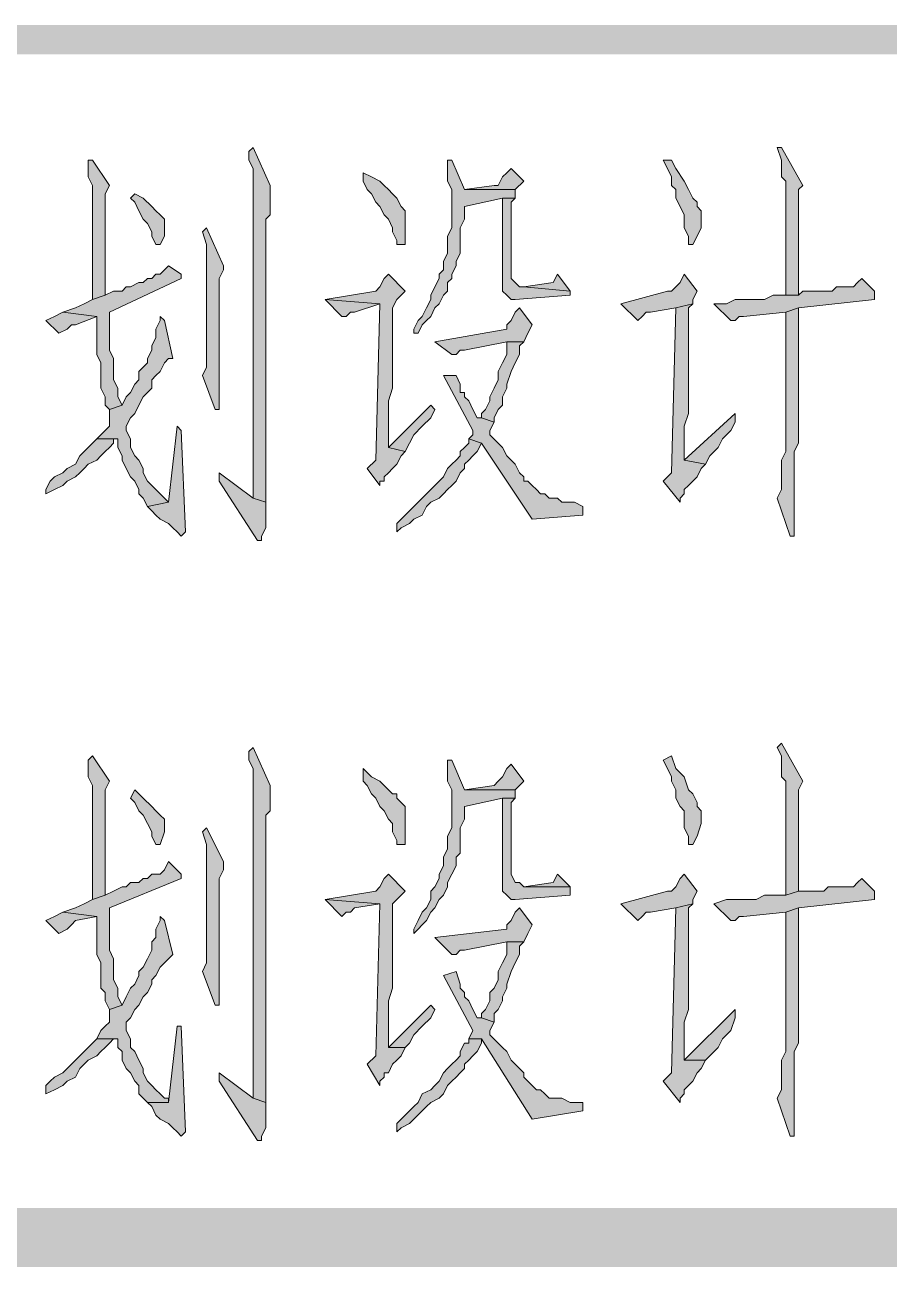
# Model space of a CAD drawing. Header units: millimetres. Extents: x 24 to 410, y 10 to 282.
# Drawn here: x 45.17 to 53.82, y 9.65 to 22.1 of the extents above; entities that cross this region are included whole.
import ezdxf

# ---------------------------------------------------------------- set-up
doc = ezdxf.new("R2010")
doc.units = ezdxf.units.MM

msp = doc.modelspace()

# ---------------------------------------------------------------- hatches: boundary and pattern name
h = msp.add_hatch(color=7)
h.dxf.hatch_style = 2
h.paths.add_polyline_path([(30.098965, 22.098), (30.098965, 21.801667), (410.082965, 22.098)])
h = msp.add_hatch(color=7)
h.dxf.hatch_style = 2
h.paths.add_polyline_path([(30.098965, 21.801667), (410.082965, 22.098), (410.082965, 21.801667)])
h = msp.add_hatch(color=7)
h.dxf.hatch_style = 2
h.paths.add_polyline_path([(47.455667, 20.870333), (47.413333, 20.828), (47.413333, 20.743333), (47.455667, 20.658667), (47.455667, 17.356667), (47.582667, 17.314333), (47.582667, 18.838333), (47.582667, 18.965333), (47.582667, 20.150667), (47.625, 20.193), (47.625, 20.489333)])
h = msp.add_hatch(color=7)
h.dxf.hatch_style = 2
h.paths.add_polyline_path([(52.747333, 20.870333), (52.705, 20.870333), (52.747333, 20.743333), (52.747333, 20.574), (52.789667, 20.531667), (52.789667, 19.388667), (52.916667, 19.388667), (52.916667, 19.558), (52.916667, 19.685), (52.916667, 20.447), (52.959, 20.489333)])
h = msp.add_hatch(color=7)
h.dxf.hatch_style = 2
h.paths.add_polyline_path([(45.847, 20.743333), (45.804667, 20.743333), (45.804667, 20.658667), (45.804667, 20.574), (45.847, 20.489333), (45.847, 19.346333), (45.974, 19.388667), (45.974, 19.685), (45.974, 19.812), (45.974, 20.404667), (46.016333, 20.489333)])
h = msp.add_hatch(color=7)
h.dxf.hatch_style = 2
h.paths.add_polyline_path([(49.445333, 20.743333), (49.403, 20.743333), (49.403, 20.616333), (49.403, 20.531667), (49.445333, 20.447), (49.445333, 20.066), (49.403, 19.981333), (49.403, 19.812), (49.360667, 19.727333), (49.360667, 19.642667), (49.318333, 19.600333), (49.318333, 19.558), (49.276, 19.473333), (49.233667, 19.388667), (49.233667, 19.346333), (49.191333, 19.261667), (49.149, 19.177), (49.106667, 19.134667), (49.064333, 19.05), (49.064333, 19.007667), (49.106667, 19.007667), (49.149, 19.092333), (49.191333, 19.134667), (49.233667, 19.177), (49.276, 19.261667), (49.318333, 19.304), (49.360667, 19.388667), (49.403, 19.431), (49.403, 19.515667), (49.445333, 19.558), (49.445333, 19.600333), (49.487667, 19.685), (49.487667, 19.727333), (49.53, 19.812), (49.53, 20.066), (49.572333, 20.150667), (49.572333, 20.277667), (49.953333, 20.362333), (50.080333, 20.362333), (50.080333, 20.447), (49.572333, 20.447)])
h = msp.add_hatch(color=7)
h.dxf.hatch_style = 2
h.paths.add_polyline_path([(51.646667, 20.743333), (51.562, 20.743333), (51.604333, 20.658667), (51.646667, 20.574), (51.646667, 20.489333), (51.689, 20.447), (51.689, 20.362333), (51.731333, 20.277667), (51.773667, 20.193), (51.773667, 20.066), (51.816, 19.981333), (51.816, 19.896667), (51.858333, 19.896667), (51.900667, 19.981333), (51.943, 20.066), (51.943, 20.235333), (51.900667, 20.277667), (51.900667, 20.32), (51.858333, 20.362333), (51.816, 20.447), (51.773667, 20.531667), (51.689, 20.658667)])
h = msp.add_hatch(color=7)
h.dxf.hatch_style = 2
h.paths.add_polyline_path([(48.556333, 20.616333), (48.556333, 20.531667), (48.598667, 20.447), (48.641, 20.404667), (48.683333, 20.32), (48.725667, 20.277667), (48.768, 20.193), (48.810333, 20.150667), (48.852667, 20.066), (48.852667, 20.023667), (48.895, 19.939), (48.895, 19.896667), (48.979667, 19.896667), (48.979667, 20.235333), (48.937333, 20.277667), (48.895, 20.362333), (48.852667, 20.404667), (48.810333, 20.447), (48.768, 20.489333), (48.725667, 20.531667), (48.641, 20.574)])
h = msp.add_hatch(color=7)
h.dxf.hatch_style = 2
h.paths.add_polyline_path([(50.038, 20.658667), (49.995667, 20.616333), (49.953333, 20.574), (49.911, 20.489333), (49.868667, 20.489333), (49.572333, 20.447), (50.080333, 20.447), (50.165, 20.531667)])
h = msp.add_hatch(color=7)
h.dxf.hatch_style = 2
h.paths.add_polyline_path([(46.270333, 20.404667), (46.228, 20.362333), (46.270333, 20.32), (46.312667, 20.235333), (46.355, 20.150667), (46.397333, 20.108333), (46.439667, 20.023667), (46.439667, 19.981333), (46.482, 19.896667), (46.524333, 19.896667), (46.566667, 19.981333), (46.566667, 20.150667), (46.524333, 20.193), (46.482, 20.235333), (46.439667, 20.277667), (46.355, 20.362333)])
h = msp.add_hatch(color=7)
h.dxf.hatch_style = 2
h.paths.add_polyline_path([(50.080333, 20.362333), (49.953333, 20.362333), (49.953333, 19.600333), (49.953333, 19.431), (49.995667, 19.388667), (50.038, 19.346333), (50.080333, 19.346333), (50.630667, 19.388667), (50.630667, 19.431), (50.165, 19.473333), (50.122667, 19.473333), (50.080333, 19.515667), (50.038, 19.558), (50.038, 20.32)])
h = msp.add_hatch(color=7)
h.dxf.hatch_style = 2
h.paths.add_polyline_path([(46.99, 20.066), (46.947667, 20.023667), (46.99, 19.896667), (46.99, 18.669), (46.947667, 18.584333), (47.074667, 18.245667), (47.117, 18.245667), (47.117, 18.288), (47.117, 18.372667), (47.117, 18.457333), (47.117, 19.558), (47.159333, 19.642667), (47.159333, 19.685)])
h = msp.add_hatch(color=7)
h.dxf.hatch_style = 2
h.paths.add_polyline_path([(46.609, 19.685), (46.566667, 19.642667), (46.524333, 19.600333), (46.482, 19.600333), (46.439667, 19.558), (46.397333, 19.558), (46.355, 19.515667), (46.312667, 19.515667), (46.228, 19.473333), (46.185667, 19.473333), (46.143333, 19.431), (46.058667, 19.431), (45.974, 19.388667), (45.847, 19.346333), (45.762333, 19.304), (45.677667, 19.261667), (45.550667, 19.219333), (45.889333, 19.177), (45.889333, 19.05), (45.889333, 18.965333), (45.889333, 18.796), (45.931667, 18.711333), (45.931667, 18.457333), (45.974, 18.372667), (45.974, 18.288), (46.016333, 18.245667), (46.143333, 18.288), (46.101, 18.372667), (46.101, 18.457333), (46.058667, 18.542), (46.058667, 18.753667), (46.016333, 18.838333), (46.016333, 19.219333), (46.736, 19.558), (46.736, 19.600333)])
h = msp.add_hatch(color=7)
h.dxf.hatch_style = 2
h.paths.add_polyline_path([(48.810333, 19.600333), (48.768, 19.558), (48.725667, 19.473333), (48.683333, 19.431), (48.175333, 19.346333), (48.725667, 19.304), (48.683333, 17.737667), (48.598667, 17.653), (48.725667, 17.483667), (48.725667, 17.526), (48.768, 17.526), (48.768, 17.568333), (48.810333, 17.610667), (48.852667, 17.653), (48.895, 17.695333), (48.937333, 17.78), (48.979667, 17.822333), (48.810333, 17.864667), (48.810333, 18.330333), (48.852667, 18.457333), (48.852667, 18.542), (48.852667, 18.669), (48.852667, 19.261667), (48.895, 19.346333), (48.979667, 19.431)])
h = msp.add_hatch(color=7)
h.dxf.hatch_style = 2
h.paths.add_polyline_path([(50.503667, 19.600333), (50.461333, 19.515667), (50.165, 19.473333), (50.630667, 19.431)])
h = msp.add_hatch(color=7)
h.dxf.hatch_style = 2
h.paths.add_polyline_path([(51.773667, 19.600333), (51.731333, 19.515667), (51.689, 19.473333), (51.646667, 19.431), (51.604333, 19.431), (51.138667, 19.304), (51.308, 19.134667), (51.350333, 19.177), (51.392667, 19.219333), (51.435, 19.219333), (51.689, 19.261667), (51.858333, 19.304), (51.858333, 19.346333), (51.900667, 19.431)])
h = msp.add_hatch(color=7)
h.dxf.hatch_style = 2
h.paths.add_polyline_path([(53.551667, 19.558), (53.509333, 19.515667), (53.467, 19.473333), (53.297667, 19.473333), (53.255333, 19.431), (52.959, 19.431), (52.916667, 19.388667), (52.662667, 19.388667), (52.578, 19.346333), (52.281667, 19.346333), (52.197, 19.304), (52.07, 19.304), (52.239333, 19.134667), (52.281667, 19.134667), (52.324, 19.177), (52.366333, 19.177), (52.789667, 19.219333), (52.916667, 19.261667), (53.678667, 19.346333), (53.678667, 19.431)])
h = msp.add_hatch(color=7)
h.dxf.hatch_style = 2
h.paths.add_polyline_path([(48.175369, 19.346333), (48.344702, 19.177), (48.387035, 19.177), (48.429369, 19.219333), (48.471702, 19.219333), (48.725702, 19.304)])
h = msp.add_hatch(color=7)
h.dxf.hatch_style = 2
h.paths.add_polyline_path([(51.858333, 19.304), (51.689, 19.261667), (51.646667, 17.610667), (51.562, 17.526), (51.731333, 17.314333), (51.731333, 17.356667), (51.773667, 17.399), (51.773667, 17.441333), (51.816, 17.483667), (51.858333, 17.526), (51.900667, 17.568333), (51.943, 17.653), (51.985333, 17.695333), (51.773667, 17.737667), (51.773667, 18.076333), (51.816, 18.203333), (51.816, 18.838333), (51.816, 18.923), (51.816, 19.261667)])
h = msp.add_hatch(color=7)
h.dxf.hatch_style = 2
h.paths.add_polyline_path([(45.550667, 19.219333), (45.466, 19.177), (45.381333, 19.134667), (45.508333, 19.007667), (45.593, 19.05), (45.635333, 19.092333), (45.677667, 19.092333), (45.889333, 19.177)])
h = msp.add_hatch(color=7)
h.dxf.hatch_style = 2
h.paths.add_polyline_path([(46.524333, 19.177), (46.524333, 19.134667), (46.482, 19.05), (46.482, 18.965333), (46.439667, 18.880667), (46.439667, 18.838333), (46.397333, 18.753667), (46.397333, 18.711333), (46.355, 18.669), (46.312667, 18.626667), (46.312667, 18.542), (46.270333, 18.499667), (46.228, 18.415), (46.185667, 18.372667), (46.143333, 18.288), (46.016333, 18.245667), (46.016333, 18.076333), (45.974, 18.034), (45.931667, 17.991667), (45.889333, 17.949333), (46.101, 17.949333), (46.101, 17.864667), (46.143333, 17.78), (46.143333, 17.737667), (46.185667, 17.653), (46.228, 17.568333), (46.270333, 17.526), (46.312667, 17.441333), (46.312667, 17.399), (46.355, 17.356667), (46.397333, 17.272), (46.609, 17.314333), (46.566667, 17.356667), (46.524333, 17.399), (46.482, 17.441333), (46.439667, 17.483667), (46.397333, 17.526), (46.355, 17.610667), (46.355, 17.653), (46.312667, 17.737667), (46.270333, 17.78), (46.228, 17.864667), (46.228, 17.949333), (46.185667, 18.034), (46.185667, 18.076333), (46.228, 18.161), (46.270333, 18.203333), (46.312667, 18.288), (46.355, 18.372667), (46.397333, 18.415), (46.439667, 18.457333), (46.439667, 18.542), (46.482, 18.584333), (46.524333, 18.626667), (46.566667, 18.711333), (46.609, 18.753667), (46.651333, 18.753667), (46.566667, 19.134667)])
h = msp.add_hatch(color=7)
h.dxf.hatch_style = 2
h.paths.add_polyline_path([(50.122667, 19.261667), (50.080333, 19.219333), (50.038, 19.134667), (49.995667, 19.092333), (49.995667, 19.05), (49.276, 18.923), (49.445333, 18.796), (49.487667, 18.796), (49.53, 18.838333), (49.572333, 18.838333), (49.995667, 18.923), (50.165, 18.923), (50.207333, 19.007667), (50.249667, 19.092333)])
h = msp.add_hatch(color=7)
h.dxf.hatch_style = 2
h.paths.add_polyline_path([(52.916667, 19.261667), (52.789667, 19.219333), (52.789667, 17.822333), (52.747333, 17.737667), (52.747333, 17.441333), (52.705, 17.356667), (52.832, 16.975667), (52.874333, 16.975667), (52.874333, 17.822333), (52.916667, 17.907)])
h = msp.add_hatch(color=7)
h.dxf.hatch_style = 2
h.paths.add_polyline_path([(50.165, 18.923), (49.995667, 18.923), (49.995667, 18.880667), (49.995667, 18.796), (49.953333, 18.711333), (49.911, 18.626667), (49.911, 18.542), (49.868667, 18.457333), (49.826333, 18.372667), (49.826333, 18.330333), (49.784, 18.245667), (49.741667, 18.203333), (49.741667, 18.161), (49.868667, 18.118667), (49.868667, 18.161), (49.911, 18.245667), (49.953333, 18.288), (49.953333, 18.372667), (49.995667, 18.457333), (49.995667, 18.499667), (50.038, 18.626667), (50.080333, 18.711333), (50.122667, 18.796), (50.122667, 18.880667)])
h = msp.add_hatch(color=7)
h.dxf.hatch_style = 2
h.paths.add_polyline_path([(49.487667, 18.584333), (49.360667, 18.584333), (49.657, 18.034), (49.657, 17.991667), (49.614667, 17.949333), (49.741667, 17.907), (50.249667, 17.145), (50.757667, 17.187333), (50.757667, 17.272), (50.673, 17.314333), (50.546, 17.314333), (50.503667, 17.356667), (50.419, 17.356667), (50.376667, 17.399), (50.334333, 17.399), (50.292, 17.441333), (50.249667, 17.483667), (50.207333, 17.526), (50.165, 17.526), (50.165, 17.568333), (50.122667, 17.610667), (50.080333, 17.695333), (50.038, 17.737667), (49.995667, 17.78), (49.953333, 17.864667), (49.911, 17.907), (49.826333, 17.991667), (49.826333, 18.034), (49.868667, 18.118667), (49.741667, 18.161), (49.699333, 18.161), (49.657, 18.245667), (49.614667, 18.330333), (49.572333, 18.372667), (49.572333, 18.415), (49.53, 18.415), (49.53, 18.499667)])
h = msp.add_hatch(color=7)
h.dxf.hatch_style = 2
h.paths.add_polyline_path([(49.233702, 18.288), (48.810369, 17.864667), (48.979702, 17.822333), (49.022035, 17.907), (49.064369, 17.991667), (49.149035, 18.076333), (49.233702, 18.161), (49.276035, 18.245667)])
h = msp.add_hatch(color=7)
h.dxf.hatch_style = 2
h.paths.add_polyline_path([(52.281667, 18.203333), (51.773667, 17.737667), (51.985333, 17.695333), (52.027667, 17.78), (52.112333, 17.864667), (52.154667, 17.949333), (52.239333, 18.034), (52.281667, 18.118667)])
h = msp.add_hatch(color=7)
h.dxf.hatch_style = 2
h.paths.add_polyline_path([(46.693667, 18.076333), (46.609, 17.314333), (46.397333, 17.272), (46.439667, 17.229667), (46.482, 17.187333), (46.524333, 17.145), (46.609, 17.102667), (46.651333, 17.060333), (46.693667, 17.018), (46.736, 16.975667), (46.778333, 17.018), (46.736, 18.034)])
h = msp.add_hatch(color=7)
h.dxf.hatch_style = 2
h.paths.add_polyline_path([(45.889333, 17.949333), (45.847, 17.907), (45.804667, 17.864667), (45.762333, 17.822333), (45.72, 17.78), (45.677667, 17.695333), (45.593, 17.653), (45.550667, 17.610667), (45.466, 17.568333), (45.423667, 17.526), (45.381333, 17.441333), (45.381333, 17.399), (45.466, 17.441333), (45.550667, 17.483667), (45.593, 17.526), (45.677667, 17.568333), (45.72, 17.610667), (45.762333, 17.653), (45.804667, 17.695333), (45.889333, 17.737667), (45.931667, 17.78), (45.974, 17.822333), (46.016333, 17.864667), (46.058667, 17.907), (46.058667, 17.949333)])
h = msp.add_hatch(color=7)
h.dxf.hatch_style = 2
h.paths.add_polyline_path([(49.614667, 17.949333), (49.614667, 17.907), (49.572333, 17.864667), (49.53, 17.822333), (49.53, 17.78), (49.487667, 17.737667), (49.445333, 17.695333), (49.403, 17.653), (49.360667, 17.568333), (49.318333, 17.526), (49.276, 17.483667), (49.233667, 17.441333), (49.149, 17.356667), (49.106667, 17.314333), (49.064333, 17.272), (49.022, 17.229667), (48.937333, 17.145), (48.895, 17.102667), (48.895, 17.018), (48.937333, 17.060333), (49.022, 17.102667), (49.064333, 17.145), (49.149, 17.187333), (49.191333, 17.272), (49.233667, 17.314333), (49.318333, 17.356667), (49.360667, 17.399), (49.403, 17.441333), (49.445333, 17.483667), (49.487667, 17.526), (49.53, 17.610667), (49.572333, 17.653), (49.572333, 17.695333), (49.614667, 17.737667), (49.657, 17.78), (49.699333, 17.822333), (49.741667, 17.907)])
h = msp.add_hatch(color=7)
h.dxf.hatch_style = 2
h.paths.add_polyline_path([(47.117035, 17.610667), (47.117035, 17.526), (47.498035, 16.933333), (47.540369, 16.933333), (47.540369, 16.975667), (47.582702, 17.060333), (47.582702, 17.314333), (47.455702, 17.356667)])
h = msp.add_hatch(color=7)
h.dxf.hatch_style = 2
h.paths.add_polyline_path([(47.455667, 14.859), (47.413333, 14.816667), (47.413333, 14.732), (47.455667, 14.647333), (47.455667, 11.345333), (47.582667, 11.303), (47.582667, 12.869333), (47.582667, 12.954), (47.582667, 14.181667), (47.625, 14.224), (47.625, 14.478)])
h = msp.add_hatch(color=7)
h.dxf.hatch_style = 2
h.paths.add_polyline_path([(52.747333, 14.901333), (52.705, 14.859), (52.747333, 14.774333), (52.747333, 14.562667), (52.789667, 14.520333), (52.789667, 13.377333), (52.916667, 13.419667), (52.916667, 13.546667), (52.916667, 13.673667), (52.916667, 14.435667), (52.959, 14.520333)])
h = msp.add_hatch(color=7)
h.dxf.hatch_style = 2
h.paths.add_polyline_path([(45.847, 14.774333), (45.804667, 14.732), (45.804667, 14.562667), (45.847, 14.478), (45.847, 13.335), (45.974, 13.377333), (45.974, 13.716), (45.974, 13.843), (45.974, 14.435667), (46.016333, 14.520333)])
h = msp.add_hatch(color=7)
h.dxf.hatch_style = 2
h.paths.add_polyline_path([(49.445333, 14.732), (49.403, 14.732), (49.403, 14.647333), (49.403, 14.520333), (49.445333, 14.435667), (49.445333, 14.054667), (49.403, 13.97), (49.403, 13.843), (49.360667, 13.758333), (49.360667, 13.673667), (49.318333, 13.589), (49.318333, 13.546667), (49.276, 13.462), (49.233667, 13.419667), (49.233667, 13.335), (49.191333, 13.250333), (49.149, 13.208), (49.106667, 13.123333), (49.064333, 13.038667), (49.064333, 12.996333), (49.106667, 13.038667), (49.149, 13.081), (49.191333, 13.123333), (49.233667, 13.208), (49.276, 13.250333), (49.318333, 13.335), (49.360667, 13.377333), (49.403, 13.462), (49.403, 13.504333), (49.445333, 13.589), (49.487667, 13.673667), (49.487667, 13.758333), (49.53, 13.800667), (49.53, 14.054667), (49.572333, 14.139333), (49.572333, 14.266333), (49.953333, 14.351), (50.080333, 14.351), (50.080333, 14.435667), (49.572333, 14.435667)])
h = msp.add_hatch(color=7)
h.dxf.hatch_style = 2
h.paths.add_polyline_path([(50.038, 14.689667), (49.995667, 14.647333), (49.953333, 14.562667), (49.911, 14.520333), (49.868667, 14.478), (49.572333, 14.435667), (50.080333, 14.435667), (50.165, 14.520333)])
h = msp.add_hatch(color=7)
h.dxf.hatch_style = 2
h.paths.add_polyline_path([(51.646667, 14.774333), (51.562, 14.732), (51.604333, 14.647333), (51.646667, 14.562667), (51.646667, 14.520333), (51.689, 14.435667), (51.689, 14.351), (51.731333, 14.266333), (51.773667, 14.224), (51.773667, 14.054667), (51.816, 13.97), (51.816, 13.885333), (51.858333, 13.885333), (51.900667, 13.97), (51.943, 14.097), (51.943, 14.224), (51.900667, 14.266333), (51.900667, 14.308667), (51.858333, 14.393333), (51.816, 14.435667), (51.773667, 14.562667), (51.689, 14.647333)])
h = msp.add_hatch(color=7)
h.dxf.hatch_style = 2
h.paths.add_polyline_path([(48.556333, 14.647333), (48.556333, 14.520333), (48.598667, 14.478), (48.641, 14.393333), (48.683333, 14.351), (48.725667, 14.266333), (48.768, 14.224), (48.810333, 14.139333), (48.852667, 14.097), (48.852667, 14.012333), (48.895, 13.927667), (48.895, 13.885333), (48.979667, 13.885333), (48.979667, 14.266333), (48.937333, 14.308667), (48.895, 14.351), (48.895, 14.393333), (48.852667, 14.393333), (48.810333, 14.435667), (48.768, 14.478), (48.725667, 14.520333), (48.641, 14.562667)])
h = msp.add_hatch(color=7)
h.dxf.hatch_style = 2
h.paths.add_polyline_path([(46.270333, 14.435667), (46.228, 14.351), (46.270333, 14.308667), (46.312667, 14.224), (46.355, 14.181667), (46.397333, 14.097), (46.439667, 14.012333), (46.439667, 13.97), (46.482, 13.885333), (46.524333, 13.885333), (46.566667, 14.012333), (46.566667, 14.139333), (46.524333, 14.181667), (46.482, 14.224), (46.439667, 14.266333), (46.355, 14.351)])
h = msp.add_hatch(color=7)
h.dxf.hatch_style = 2
h.paths.add_polyline_path([(50.080333, 14.351), (49.953333, 14.351), (49.953333, 13.589), (49.953333, 13.419667), (49.995667, 13.377333), (50.038, 13.335), (50.080333, 13.335), (50.630667, 13.377333), (50.630667, 13.462), (50.165, 13.462), (50.122667, 13.504333), (50.080333, 13.504333), (50.038, 13.589), (50.038, 14.308667)])
h = msp.add_hatch(color=7)
h.dxf.hatch_style = 2
h.paths.add_polyline_path([(46.99, 14.054667), (46.947667, 14.012333), (46.99, 13.885333), (46.99, 12.7), (46.947667, 12.615333), (47.074667, 12.276667), (47.117, 12.276667), (47.117, 12.361333), (47.117, 12.446), (47.117, 13.546667), (47.159333, 13.631333), (47.159333, 13.716)])
h = msp.add_hatch(color=7)
h.dxf.hatch_style = 2
h.paths.add_polyline_path([(46.609, 13.716), (46.566667, 13.631333), (46.524333, 13.589), (46.439667, 13.589), (46.397333, 13.546667), (46.355, 13.546667), (46.312667, 13.504333), (46.228, 13.504333), (46.185667, 13.462), (46.143333, 13.462), (46.058667, 13.419667), (45.974, 13.377333), (45.847, 13.335), (45.762333, 13.292667), (45.677667, 13.250333), (45.550667, 13.208), (45.889333, 13.165667), (45.889333, 13.038667), (45.889333, 12.954), (45.889333, 12.784667), (45.931667, 12.7), (45.931667, 12.446), (45.974, 12.403667), (45.974, 12.319), (46.016333, 12.234333), (46.143333, 12.276667), (46.101, 12.361333), (46.101, 12.446), (46.058667, 12.530667), (46.058667, 12.742333), (46.016333, 12.827), (46.016333, 13.250333), (46.736, 13.546667), (46.736, 13.589)])
h = msp.add_hatch(color=7)
h.dxf.hatch_style = 2
h.paths.add_polyline_path([(48.810333, 13.589), (48.768, 13.546667), (48.725667, 13.462), (48.683333, 13.419667), (48.175333, 13.335), (48.725667, 13.292667), (48.683333, 11.768667), (48.598667, 11.684), (48.725667, 11.472333), (48.725667, 11.514667), (48.768, 11.557), (48.768, 11.599333), (48.810333, 11.599333), (48.852667, 11.684), (48.895, 11.726333), (48.937333, 11.768667), (48.979667, 11.853333), (48.810333, 11.853333), (48.810333, 11.938), (48.810333, 12.319), (48.852667, 12.446), (48.852667, 12.573), (48.852667, 12.657667), (48.852667, 13.292667), (48.895, 13.335), (48.979667, 13.419667)])
h = msp.add_hatch(color=7)
h.dxf.hatch_style = 2
h.paths.add_polyline_path([(50.503667, 13.589), (50.461333, 13.504333), (50.165, 13.462), (50.630667, 13.462)])
h = msp.add_hatch(color=7)
h.dxf.hatch_style = 2
h.paths.add_polyline_path([(51.773667, 13.589), (51.731333, 13.546667), (51.689, 13.462), (51.646667, 13.419667), (51.604333, 13.419667), (51.138667, 13.292667), (51.308, 13.123333), (51.350333, 13.165667), (51.392667, 13.208), (51.435, 13.208), (51.689, 13.250333), (51.858333, 13.292667), (51.858333, 13.335), (51.900667, 13.419667)])
h = msp.add_hatch(color=7)
h.dxf.hatch_style = 2
h.paths.add_polyline_path([(53.551667, 13.546667), (53.509333, 13.504333), (53.467, 13.462), (53.213, 13.462), (53.170667, 13.419667), (52.916667, 13.419667), (52.789667, 13.377333), (52.578, 13.377333), (52.493333, 13.335), (52.281667, 13.335), (52.197, 13.335), (52.07, 13.292667), (52.239333, 13.123333), (52.281667, 13.123333), (52.324, 13.165667), (52.366333, 13.165667), (52.789667, 13.208), (52.916667, 13.250333), (53.678667, 13.335), (53.678667, 13.419667)])
h = msp.add_hatch(color=7)
h.dxf.hatch_style = 2
h.paths.add_polyline_path([(48.175369, 13.335), (48.344702, 13.165667), (48.387035, 13.208), (48.429369, 13.208), (48.471702, 13.250333), (48.725702, 13.292667)])
h = msp.add_hatch(color=7)
h.dxf.hatch_style = 2
h.paths.add_polyline_path([(45.550667, 13.208), (45.466, 13.165667), (45.381333, 13.123333), (45.508333, 12.996333), (45.593, 13.038667), (45.635333, 13.081), (45.677667, 13.123333), (45.889333, 13.165667)])
h = msp.add_hatch(color=7)
h.dxf.hatch_style = 2
h.paths.add_polyline_path([(50.122667, 13.250333), (50.080333, 13.208), (50.038, 13.123333), (49.995667, 13.081), (49.995667, 13.038667), (49.276, 12.954), (49.445333, 12.784667), (49.487667, 12.784667), (49.53, 12.827), (49.572333, 12.827), (49.995667, 12.911667), (50.165, 12.911667), (50.207333, 12.996333), (50.249667, 13.081)])
h = msp.add_hatch(color=7)
h.dxf.hatch_style = 2
h.paths.add_polyline_path([(51.858333, 13.292667), (51.689, 13.250333), (51.646667, 11.599333), (51.562, 11.514667), (51.731333, 11.303), (51.731333, 11.345333), (51.773667, 11.387667), (51.773667, 11.43), (51.816, 11.472333), (51.858333, 11.514667), (51.900667, 11.599333), (51.943, 11.641667), (51.985333, 11.726333), (51.773667, 11.726333), (51.773667, 11.811), (51.773667, 12.107333), (51.816, 12.234333), (51.816, 12.827), (51.816, 12.911667), (51.816, 13.250333)])
h = msp.add_hatch(color=7)
h.dxf.hatch_style = 2
h.paths.add_polyline_path([(52.916667, 13.250333), (52.789667, 13.208), (52.789667, 11.811), (52.747333, 11.726333), (52.747333, 11.43), (52.705, 11.345333), (52.832, 10.964333), (52.874333, 10.964333), (52.874333, 11.811), (52.916667, 11.895667)])
h = msp.add_hatch(color=7)
h.dxf.hatch_style = 2
h.paths.add_polyline_path([(46.524333, 13.165667), (46.524333, 13.123333), (46.482, 13.038667), (46.482, 12.954), (46.439667, 12.911667), (46.439667, 12.827), (46.397333, 12.742333), (46.355, 12.657667), (46.312667, 12.615333), (46.312667, 12.573), (46.270333, 12.488333), (46.228, 12.446), (46.185667, 12.361333), (46.143333, 12.276667), (46.016333, 12.234333), (46.016333, 12.107333), (45.974, 12.065), (45.931667, 12.022667), (45.889333, 11.938), (46.101, 11.938), (46.101, 11.853333), (46.143333, 11.811), (46.143333, 11.726333), (46.185667, 11.641667), (46.228, 11.599333), (46.270333, 11.514667), (46.312667, 11.472333), (46.312667, 11.387667), (46.355, 11.345333), (46.397333, 11.303), (46.609, 11.303), (46.609, 11.345333), (46.566667, 11.345333), (46.524333, 11.387667), (46.482, 11.43), (46.439667, 11.472333), (46.397333, 11.514667), (46.355, 11.599333), (46.355, 11.641667), (46.312667, 11.726333), (46.270333, 11.811), (46.228, 11.853333), (46.228, 11.938), (46.185667, 12.022667), (46.185667, 12.107333), (46.228, 12.149667), (46.270333, 12.234333), (46.312667, 12.276667), (46.355, 12.361333), (46.397333, 12.403667), (46.439667, 12.488333), (46.439667, 12.530667), (46.482, 12.573), (46.524333, 12.657667), (46.566667, 12.7), (46.609, 12.742333), (46.651333, 12.784667), (46.566667, 13.123333)])
h = msp.add_hatch(color=7)
h.dxf.hatch_style = 2
h.paths.add_polyline_path([(50.165, 12.911667), (49.995667, 12.911667), (49.995667, 12.869333), (49.995667, 12.784667), (49.953333, 12.7), (49.911, 12.615333), (49.911, 12.530667), (49.868667, 12.446), (49.826333, 12.403667), (49.826333, 12.319), (49.784, 12.234333), (49.741667, 12.192), (49.741667, 12.149667), (49.868667, 12.107333), (49.868667, 12.192), (49.911, 12.234333), (49.953333, 12.319), (49.953333, 12.361333), (49.995667, 12.446), (49.995667, 12.488333), (50.038, 12.615333), (50.080333, 12.7), (50.122667, 12.784667), (50.122667, 12.869333)])
h = msp.add_hatch(color=7)
h.dxf.hatch_style = 2
h.paths.add_polyline_path([(49.487667, 12.615333), (49.360667, 12.573), (49.657, 12.022667), (49.614667, 11.938), (49.741667, 11.938), (50.249667, 11.133667), (50.757667, 11.218333), (50.757667, 11.303), (50.673, 11.303), (50.630667, 11.303), (50.546, 11.345333), (50.419, 11.345333), (50.376667, 11.387667), (50.334333, 11.43), (50.292, 11.43), (50.249667, 11.472333), (50.207333, 11.514667), (50.165, 11.557), (50.165, 11.599333), (50.122667, 11.641667), (50.080333, 11.684), (50.038, 11.726333), (49.995667, 11.811), (49.953333, 11.853333), (49.911, 11.895667), (49.826333, 11.980333), (49.826333, 12.022667), (49.868667, 12.107333), (49.741667, 12.149667), (49.699333, 12.149667), (49.657, 12.234333), (49.614667, 12.319), (49.572333, 12.361333), (49.572333, 12.403667), (49.53, 12.446), (49.53, 12.488333)])
h = msp.add_hatch(color=7)
h.dxf.hatch_style = 2
h.paths.add_polyline_path([(49.233702, 12.276667), (48.810369, 11.853333), (48.979702, 11.853333), (49.022035, 11.895667), (49.064369, 11.980333), (49.149035, 12.065), (49.233702, 12.149667), (49.276035, 12.234333)])
h = msp.add_hatch(color=7)
h.dxf.hatch_style = 2
h.paths.add_polyline_path([(52.281667, 12.234333), (51.773667, 11.726333), (51.985333, 11.726333), (52.027667, 11.768667), (52.112333, 11.853333), (52.154667, 11.938), (52.239333, 12.022667), (52.281667, 12.149667)])
h = msp.add_hatch(color=7)
h.dxf.hatch_style = 2
h.paths.add_polyline_path([(46.693667, 12.065), (46.609, 11.303), (46.397333, 11.303), (46.439667, 11.260667), (46.482, 11.176), (46.524333, 11.133667), (46.609, 11.091333), (46.651333, 11.049), (46.693667, 11.006667), (46.736, 10.964333), (46.778333, 11.006667), (46.736, 12.065)])
h = msp.add_hatch(color=7)
h.dxf.hatch_style = 2
h.paths.add_polyline_path([(45.889333, 11.938), (45.847, 11.895667), (45.804667, 11.853333), (45.762333, 11.811), (45.72, 11.768667), (45.677667, 11.726333), (45.593, 11.641667), (45.550667, 11.599333), (45.466, 11.557), (45.423667, 11.514667), (45.381333, 11.472333), (45.381333, 11.387667), (45.466, 11.43), (45.550667, 11.472333), (45.593, 11.514667), (45.677667, 11.557), (45.72, 11.641667), (45.762333, 11.684), (45.804667, 11.726333), (45.889333, 11.768667), (45.931667, 11.811), (45.974, 11.853333), (46.016333, 11.895667), (46.058667, 11.938)])
h = msp.add_hatch(color=7)
h.dxf.hatch_style = 2
h.paths.add_polyline_path([(49.614667, 11.938), (49.614667, 11.895667), (49.572333, 11.895667), (49.53, 11.811), (49.53, 11.768667), (49.487667, 11.726333), (49.445333, 11.684), (49.403, 11.641667), (49.360667, 11.599333), (49.318333, 11.514667), (49.276, 11.472333), (49.233667, 11.43), (49.149, 11.387667), (49.106667, 11.303), (49.064333, 11.260667), (49.022, 11.218333), (48.937333, 11.133667), (48.895, 11.091333), (48.895, 11.006667), (48.937333, 11.049), (49.022, 11.091333), (49.064333, 11.133667), (49.149, 11.218333), (49.191333, 11.260667), (49.233667, 11.303), (49.318333, 11.345333), (49.360667, 11.387667), (49.403, 11.472333), (49.445333, 11.514667), (49.487667, 11.557), (49.53, 11.599333), (49.572333, 11.641667), (49.572333, 11.684), (49.614667, 11.726333), (49.657, 11.768667), (49.699333, 11.811), (49.741667, 11.895667), (49.741667, 11.938)])
h = msp.add_hatch(color=7)
h.dxf.hatch_style = 2
h.paths.add_polyline_path([(47.117035, 11.599333), (47.117035, 11.514667), (47.498035, 10.922), (47.540369, 10.922), (47.540369, 10.964333), (47.582702, 11.049), (47.582702, 11.303), (47.455702, 11.345333)])
h = msp.add_hatch(color=7)
h.dxf.hatch_style = 2
h.paths.add_polyline_path([(30.395333, 10.244667), (29.802667, 9.652), (409.786667, 10.244667)])
h = msp.add_hatch(color=7)
h.dxf.hatch_style = 2
h.paths.add_polyline_path([(29.802667, 9.652), (409.786667, 10.244667), (410.379333, 9.652)])

# ---------------------------------------------------------------- linework, layer by layer
at = {"color": 7, "lineweight": 0}
for points in [[(47.455667, 20.870333), (47.413333, 20.828), (47.413333, 20.743333), (47.455667, 20.658667), (47.455667, 17.356667), (47.582667, 17.314333), (47.582667, 18.838333), (47.582667, 18.965333), (47.582667, 20.150667), (47.625, 20.193), (47.625, 20.489333)], [(52.747333, 20.870333), (52.705, 20.870333), (52.747333, 20.743333), (52.747333, 20.574), (52.789667, 20.531667), (52.789667, 19.388667), (52.916667, 19.388667), (52.916667, 19.558), (52.916667, 19.685), (52.916667, 20.447), (52.959, 20.489333)], [(45.847, 20.743333), (45.804667, 20.743333), (45.804667, 20.658667), (45.804667, 20.574), (45.847, 20.489333), (45.847, 19.346333), (45.974, 19.388667), (45.974, 19.685), (45.974, 19.812), (45.974, 20.404667), (46.016333, 20.489333)], [(49.445333, 20.743333), (49.403, 20.743333), (49.403, 20.616333), (49.403, 20.531667), (49.445333, 20.447), (49.445333, 20.066), (49.403, 19.981333), (49.403, 19.812), (49.360667, 19.727333), (49.360667, 19.642667), (49.318333, 19.600333), (49.318333, 19.558), (49.276, 19.473333), (49.233667, 19.388667), (49.233667, 19.346333), (49.191333, 19.261667), (49.149, 19.177), (49.106667, 19.134667), (49.064333, 19.05), (49.064333, 19.007667), (49.106667, 19.007667), (49.149, 19.092333), (49.191333, 19.134667), (49.233667, 19.177), (49.276, 19.261667), (49.318333, 19.304), (49.360667, 19.388667), (49.403, 19.431), (49.403, 19.515667), (49.445333, 19.558), (49.445333, 19.600333), (49.487667, 19.685), (49.487667, 19.727333), (49.53, 19.812), (49.53, 20.066), (49.572333, 20.150667), (49.572333, 20.277667), (49.953333, 20.362333), (50.080333, 20.362333), (50.080333, 20.447), (49.572333, 20.447)], [(51.646667, 20.743333), (51.562, 20.743333), (51.604333, 20.658667), (51.646667, 20.574), (51.646667, 20.489333), (51.689, 20.447), (51.689, 20.362333), (51.731333, 20.277667), (51.773667, 20.193), (51.773667, 20.066), (51.816, 19.981333), (51.816, 19.896667), (51.858333, 19.896667), (51.900667, 19.981333), (51.943, 20.066), (51.943, 20.235333), (51.900667, 20.277667), (51.900667, 20.32), (51.858333, 20.362333), (51.816, 20.447), (51.773667, 20.531667), (51.689, 20.658667)], [(48.556333, 20.616333), (48.556333, 20.531667), (48.598667, 20.447), (48.641, 20.404667), (48.683333, 20.32), (48.725667, 20.277667), (48.768, 20.193), (48.810333, 20.150667), (48.852667, 20.066), (48.852667, 20.023667), (48.895, 19.939), (48.895, 19.896667), (48.979667, 19.896667), (48.979667, 20.235333), (48.937333, 20.277667), (48.895, 20.362333), (48.852667, 20.404667), (48.810333, 20.447), (48.768, 20.489333), (48.725667, 20.531667), (48.641, 20.574)], [(50.038, 20.658667), (49.995667, 20.616333), (49.953333, 20.574), (49.911, 20.489333), (49.868667, 20.489333), (49.572333, 20.447), (50.080333, 20.447), (50.165, 20.531667)], [(46.270333, 20.404667), (46.228, 20.362333), (46.270333, 20.32), (46.312667, 20.235333), (46.355, 20.150667), (46.397333, 20.108333), (46.439667, 20.023667), (46.439667, 19.981333), (46.482, 19.896667), (46.524333, 19.896667), (46.566667, 19.981333), (46.566667, 20.150667), (46.524333, 20.193), (46.482, 20.235333), (46.439667, 20.277667), (46.355, 20.362333)], [(50.080333, 20.362333), (49.953333, 20.362333), (49.953333, 19.600333), (49.953333, 19.431), (49.995667, 19.388667), (50.038, 19.346333), (50.080333, 19.346333), (50.630667, 19.388667), (50.630667, 19.431), (50.165, 19.473333), (50.122667, 19.473333), (50.080333, 19.515667), (50.038, 19.558), (50.038, 20.32)], [(46.99, 20.066), (46.947667, 20.023667), (46.99, 19.896667), (46.99, 18.669), (46.947667, 18.584333), (47.074667, 18.245667), (47.117, 18.245667), (47.117, 18.288), (47.117, 18.372667), (47.117, 18.457333), (47.117, 19.558), (47.159333, 19.642667), (47.159333, 19.685)], [(46.609, 19.685), (46.566667, 19.642667), (46.524333, 19.600333), (46.482, 19.600333), (46.439667, 19.558), (46.397333, 19.558), (46.355, 19.515667), (46.312667, 19.515667), (46.228, 19.473333), (46.185667, 19.473333), (46.143333, 19.431), (46.058667, 19.431), (45.974, 19.388667), (45.847, 19.346333), (45.762333, 19.304), (45.677667, 19.261667), (45.550667, 19.219333), (45.889333, 19.177), (45.889333, 19.05), (45.889333, 18.965333), (45.889333, 18.796), (45.931667, 18.711333), (45.931667, 18.457333), (45.974, 18.372667), (45.974, 18.288), (46.016333, 18.245667), (46.143333, 18.288), (46.101, 18.372667), (46.101, 18.457333), (46.058667, 18.542), (46.058667, 18.753667), (46.016333, 18.838333), (46.016333, 19.219333), (46.736, 19.558), (46.736, 19.600333)], [(48.810333, 19.600333), (48.768, 19.558), (48.725667, 19.473333), (48.683333, 19.431), (48.175333, 19.346333), (48.725667, 19.304), (48.683333, 17.737667), (48.598667, 17.653), (48.725667, 17.483667), (48.725667, 17.526), (48.768, 17.526), (48.768, 17.568333), (48.810333, 17.610667), (48.852667, 17.653), (48.895, 17.695333), (48.937333, 17.78), (48.979667, 17.822333), (48.810333, 17.864667), (48.810333, 18.330333), (48.852667, 18.457333), (48.852667, 18.542), (48.852667, 18.669), (48.852667, 19.261667), (48.895, 19.346333), (48.979667, 19.431)], [(50.503667, 19.600333), (50.461333, 19.515667), (50.165, 19.473333), (50.630667, 19.431)], [(51.773667, 19.600333), (51.731333, 19.515667), (51.689, 19.473333), (51.646667, 19.431), (51.604333, 19.431), (51.138667, 19.304), (51.308, 19.134667), (51.350333, 19.177), (51.392667, 19.219333), (51.435, 19.219333), (51.689, 19.261667), (51.858333, 19.304), (51.858333, 19.346333), (51.900667, 19.431)], [(53.551667, 19.558), (53.509333, 19.515667), (53.467, 19.473333), (53.297667, 19.473333), (53.255333, 19.431), (52.959, 19.431), (52.916667, 19.388667), (52.662667, 19.388667), (52.578, 19.346333), (52.281667, 19.346333), (52.197, 19.304), (52.07, 19.304), (52.239333, 19.134667), (52.281667, 19.134667), (52.324, 19.177), (52.366333, 19.177), (52.789667, 19.219333), (52.916667, 19.261667), (53.678667, 19.346333), (53.678667, 19.431)], [(48.175369, 19.346333), (48.344702, 19.177), (48.387035, 19.177), (48.429369, 19.219333), (48.471702, 19.219333), (48.725702, 19.304)], [(51.858333, 19.304), (51.689, 19.261667), (51.646667, 17.610667), (51.562, 17.526), (51.731333, 17.314333), (51.731333, 17.356667), (51.773667, 17.399), (51.773667, 17.441333), (51.816, 17.483667), (51.858333, 17.526), (51.900667, 17.568333), (51.943, 17.653), (51.985333, 17.695333), (51.773667, 17.737667), (51.773667, 18.076333), (51.816, 18.203333), (51.816, 18.838333), (51.816, 18.923), (51.816, 19.261667)], [(45.550667, 19.219333), (45.466, 19.177), (45.381333, 19.134667), (45.508333, 19.007667), (45.593, 19.05), (45.635333, 19.092333), (45.677667, 19.092333), (45.889333, 19.177)], [(46.524333, 19.177), (46.524333, 19.134667), (46.482, 19.05), (46.482, 18.965333), (46.439667, 18.880667), (46.439667, 18.838333), (46.397333, 18.753667), (46.397333, 18.711333), (46.355, 18.669), (46.312667, 18.626667), (46.312667, 18.542), (46.270333, 18.499667), (46.228, 18.415), (46.185667, 18.372667), (46.143333, 18.288), (46.016333, 18.245667), (46.016333, 18.076333), (45.974, 18.034), (45.931667, 17.991667), (45.889333, 17.949333), (46.101, 17.949333), (46.101, 17.864667), (46.143333, 17.78), (46.143333, 17.737667), (46.185667, 17.653), (46.228, 17.568333), (46.270333, 17.526), (46.312667, 17.441333), (46.312667, 17.399), (46.355, 17.356667), (46.397333, 17.272), (46.609, 17.314333), (46.566667, 17.356667), (46.524333, 17.399), (46.482, 17.441333), (46.439667, 17.483667), (46.397333, 17.526), (46.355, 17.610667), (46.355, 17.653), (46.312667, 17.737667), (46.270333, 17.78), (46.228, 17.864667), (46.228, 17.949333), (46.185667, 18.034), (46.185667, 18.076333), (46.228, 18.161), (46.270333, 18.203333), (46.312667, 18.288), (46.355, 18.372667), (46.397333, 18.415), (46.439667, 18.457333), (46.439667, 18.542), (46.482, 18.584333), (46.524333, 18.626667), (46.566667, 18.711333), (46.609, 18.753667), (46.651333, 18.753667), (46.566667, 19.134667)], [(50.122667, 19.261667), (50.080333, 19.219333), (50.038, 19.134667), (49.995667, 19.092333), (49.995667, 19.05), (49.276, 18.923), (49.445333, 18.796), (49.487667, 18.796), (49.53, 18.838333), (49.572333, 18.838333), (49.995667, 18.923), (50.165, 18.923), (50.207333, 19.007667), (50.249667, 19.092333)], [(52.916667, 19.261667), (52.789667, 19.219333), (52.789667, 17.822333), (52.747333, 17.737667), (52.747333, 17.441333), (52.705, 17.356667), (52.832, 16.975667), (52.874333, 16.975667), (52.874333, 17.822333), (52.916667, 17.907)], [(50.165, 18.923), (49.995667, 18.923), (49.995667, 18.880667), (49.995667, 18.796), (49.953333, 18.711333), (49.911, 18.626667), (49.911, 18.542), (49.868667, 18.457333), (49.826333, 18.372667), (49.826333, 18.330333), (49.784, 18.245667), (49.741667, 18.203333), (49.741667, 18.161), (49.868667, 18.118667), (49.868667, 18.161), (49.911, 18.245667), (49.953333, 18.288), (49.953333, 18.372667), (49.995667, 18.457333), (49.995667, 18.499667), (50.038, 18.626667), (50.080333, 18.711333), (50.122667, 18.796), (50.122667, 18.880667)], [(49.487667, 18.584333), (49.360667, 18.584333), (49.657, 18.034), (49.657, 17.991667), (49.614667, 17.949333), (49.741667, 17.907), (50.249667, 17.145), (50.757667, 17.187333), (50.757667, 17.272), (50.673, 17.314333), (50.546, 17.314333), (50.503667, 17.356667), (50.419, 17.356667), (50.376667, 17.399), (50.334333, 17.399), (50.292, 17.441333), (50.249667, 17.483667), (50.207333, 17.526), (50.165, 17.526), (50.165, 17.568333), (50.122667, 17.610667), (50.080333, 17.695333), (50.038, 17.737667), (49.995667, 17.78), (49.953333, 17.864667), (49.911, 17.907), (49.826333, 17.991667), (49.826333, 18.034), (49.868667, 18.118667), (49.741667, 18.161), (49.699333, 18.161), (49.657, 18.245667), (49.614667, 18.330333), (49.572333, 18.372667), (49.572333, 18.415), (49.53, 18.415), (49.53, 18.499667)], [(49.233702, 18.288), (48.810369, 17.864667), (48.979702, 17.822333), (49.022035, 17.907), (49.064369, 17.991667), (49.149035, 18.076333), (49.233702, 18.161), (49.276035, 18.245667)], [(52.281667, 18.203333), (51.773667, 17.737667), (51.985333, 17.695333), (52.027667, 17.78), (52.112333, 17.864667), (52.154667, 17.949333), (52.239333, 18.034), (52.281667, 18.118667)], [(46.693667, 18.076333), (46.609, 17.314333), (46.397333, 17.272), (46.439667, 17.229667), (46.482, 17.187333), (46.524333, 17.145), (46.609, 17.102667), (46.651333, 17.060333), (46.693667, 17.018), (46.736, 16.975667), (46.778333, 17.018), (46.736, 18.034)], [(45.889333, 17.949333), (45.847, 17.907), (45.804667, 17.864667), (45.762333, 17.822333), (45.72, 17.78), (45.677667, 17.695333), (45.593, 17.653), (45.550667, 17.610667), (45.466, 17.568333), (45.423667, 17.526), (45.381333, 17.441333), (45.381333, 17.399), (45.466, 17.441333), (45.550667, 17.483667), (45.593, 17.526), (45.677667, 17.568333), (45.72, 17.610667), (45.762333, 17.653), (45.804667, 17.695333), (45.889333, 17.737667), (45.931667, 17.78), (45.974, 17.822333), (46.016333, 17.864667), (46.058667, 17.907), (46.058667, 17.949333)], [(49.614667, 17.949333), (49.614667, 17.907), (49.572333, 17.864667), (49.53, 17.822333), (49.53, 17.78), (49.487667, 17.737667), (49.445333, 17.695333), (49.403, 17.653), (49.360667, 17.568333), (49.318333, 17.526), (49.276, 17.483667), (49.233667, 17.441333), (49.149, 17.356667), (49.106667, 17.314333), (49.064333, 17.272), (49.022, 17.229667), (48.937333, 17.145), (48.895, 17.102667), (48.895, 17.018), (48.937333, 17.060333), (49.022, 17.102667), (49.064333, 17.145), (49.149, 17.187333), (49.191333, 17.272), (49.233667, 17.314333), (49.318333, 17.356667), (49.360667, 17.399), (49.403, 17.441333), (49.445333, 17.483667), (49.487667, 17.526), (49.53, 17.610667), (49.572333, 17.653), (49.572333, 17.695333), (49.614667, 17.737667), (49.657, 17.78), (49.699333, 17.822333), (49.741667, 17.907)], [(47.117035, 17.610667), (47.117035, 17.526), (47.498035, 16.933333), (47.540369, 16.933333), (47.540369, 16.975667), (47.582702, 17.060333), (47.582702, 17.314333), (47.455702, 17.356667)], [(47.455667, 14.859), (47.413333, 14.816667), (47.413333, 14.732), (47.455667, 14.647333), (47.455667, 11.345333), (47.582667, 11.303), (47.582667, 12.869333), (47.582667, 12.954), (47.582667, 14.181667), (47.625, 14.224), (47.625, 14.478)], [(52.747333, 14.901333), (52.705, 14.859), (52.747333, 14.774333), (52.747333, 14.562667), (52.789667, 14.520333), (52.789667, 13.377333), (52.916667, 13.419667), (52.916667, 13.546667), (52.916667, 13.673667), (52.916667, 14.435667), (52.959, 14.520333)], [(45.847, 14.774333), (45.804667, 14.732), (45.804667, 14.562667), (45.847, 14.478), (45.847, 13.335), (45.974, 13.377333), (45.974, 13.716), (45.974, 13.843), (45.974, 14.435667), (46.016333, 14.520333)], [(49.445333, 14.732), (49.403, 14.732), (49.403, 14.647333), (49.403, 14.520333), (49.445333, 14.435667), (49.445333, 14.054667), (49.403, 13.97), (49.403, 13.843), (49.360667, 13.758333), (49.360667, 13.673667), (49.318333, 13.589), (49.318333, 13.546667), (49.276, 13.462), (49.233667, 13.419667), (49.233667, 13.335), (49.191333, 13.250333), (49.149, 13.208), (49.106667, 13.123333), (49.064333, 13.038667), (49.064333, 12.996333), (49.106667, 13.038667), (49.149, 13.081), (49.191333, 13.123333), (49.233667, 13.208), (49.276, 13.250333), (49.318333, 13.335), (49.360667, 13.377333), (49.403, 13.462), (49.403, 13.504333), (49.445333, 13.589), (49.487667, 13.673667), (49.487667, 13.758333), (49.53, 13.800667), (49.53, 14.054667), (49.572333, 14.139333), (49.572333, 14.266333), (49.953333, 14.351), (50.080333, 14.351), (50.080333, 14.435667), (49.572333, 14.435667)], [(50.038, 14.689667), (49.995667, 14.647333), (49.953333, 14.562667), (49.911, 14.520333), (49.868667, 14.478), (49.572333, 14.435667), (50.080333, 14.435667), (50.165, 14.520333)], [(51.646667, 14.774333), (51.562, 14.732), (51.604333, 14.647333), (51.646667, 14.562667), (51.646667, 14.520333), (51.689, 14.435667), (51.689, 14.351), (51.731333, 14.266333), (51.773667, 14.224), (51.773667, 14.054667), (51.816, 13.97), (51.816, 13.885333), (51.858333, 13.885333), (51.900667, 13.97), (51.943, 14.097), (51.943, 14.224), (51.900667, 14.266333), (51.900667, 14.308667), (51.858333, 14.393333), (51.816, 14.435667), (51.773667, 14.562667), (51.689, 14.647333)], [(48.556333, 14.647333), (48.556333, 14.520333), (48.598667, 14.478), (48.641, 14.393333), (48.683333, 14.351), (48.725667, 14.266333), (48.768, 14.224), (48.810333, 14.139333), (48.852667, 14.097), (48.852667, 14.012333), (48.895, 13.927667), (48.895, 13.885333), (48.979667, 13.885333), (48.979667, 14.266333), (48.937333, 14.308667), (48.895, 14.351), (48.895, 14.393333), (48.852667, 14.393333), (48.810333, 14.435667), (48.768, 14.478), (48.725667, 14.520333), (48.641, 14.562667)], [(46.270333, 14.435667), (46.228, 14.351), (46.270333, 14.308667), (46.312667, 14.224), (46.355, 14.181667), (46.397333, 14.097), (46.439667, 14.012333), (46.439667, 13.97), (46.482, 13.885333), (46.524333, 13.885333), (46.566667, 14.012333), (46.566667, 14.139333), (46.524333, 14.181667), (46.482, 14.224), (46.439667, 14.266333), (46.355, 14.351)], [(50.080333, 14.351), (49.953333, 14.351), (49.953333, 13.589), (49.953333, 13.419667), (49.995667, 13.377333), (50.038, 13.335), (50.080333, 13.335), (50.630667, 13.377333), (50.630667, 13.462), (50.165, 13.462), (50.122667, 13.504333), (50.080333, 13.504333), (50.038, 13.589), (50.038, 14.308667)], [(46.99, 14.054667), (46.947667, 14.012333), (46.99, 13.885333), (46.99, 12.7), (46.947667, 12.615333), (47.074667, 12.276667), (47.117, 12.276667), (47.117, 12.361333), (47.117, 12.446), (47.117, 13.546667), (47.159333, 13.631333), (47.159333, 13.716)], [(46.609, 13.716), (46.566667, 13.631333), (46.524333, 13.589), (46.439667, 13.589), (46.397333, 13.546667), (46.355, 13.546667), (46.312667, 13.504333), (46.228, 13.504333), (46.185667, 13.462), (46.143333, 13.462), (46.058667, 13.419667), (45.974, 13.377333), (45.847, 13.335), (45.762333, 13.292667), (45.677667, 13.250333), (45.550667, 13.208), (45.889333, 13.165667), (45.889333, 13.038667), (45.889333, 12.954), (45.889333, 12.784667), (45.931667, 12.7), (45.931667, 12.446), (45.974, 12.403667), (45.974, 12.319), (46.016333, 12.234333), (46.143333, 12.276667), (46.101, 12.361333), (46.101, 12.446), (46.058667, 12.530667), (46.058667, 12.742333), (46.016333, 12.827), (46.016333, 13.250333), (46.736, 13.546667), (46.736, 13.589)], [(48.810333, 13.589), (48.768, 13.546667), (48.725667, 13.462), (48.683333, 13.419667), (48.175333, 13.335), (48.725667, 13.292667), (48.683333, 11.768667), (48.598667, 11.684), (48.725667, 11.472333), (48.725667, 11.514667), (48.768, 11.557), (48.768, 11.599333), (48.810333, 11.599333), (48.852667, 11.684), (48.895, 11.726333), (48.937333, 11.768667), (48.979667, 11.853333), (48.810333, 11.853333), (48.810333, 11.938), (48.810333, 12.319), (48.852667, 12.446), (48.852667, 12.573), (48.852667, 12.657667), (48.852667, 13.292667), (48.895, 13.335), (48.979667, 13.419667)], [(50.503667, 13.589), (50.461333, 13.504333), (50.165, 13.462), (50.630667, 13.462)], [(51.773667, 13.589), (51.731333, 13.546667), (51.689, 13.462), (51.646667, 13.419667), (51.604333, 13.419667), (51.138667, 13.292667), (51.308, 13.123333), (51.350333, 13.165667), (51.392667, 13.208), (51.435, 13.208), (51.689, 13.250333), (51.858333, 13.292667), (51.858333, 13.335), (51.900667, 13.419667)], [(53.551667, 13.546667), (53.509333, 13.504333), (53.467, 13.462), (53.213, 13.462), (53.170667, 13.419667), (52.916667, 13.419667), (52.789667, 13.377333), (52.578, 13.377333), (52.493333, 13.335), (52.281667, 13.335), (52.197, 13.335), (52.07, 13.292667), (52.239333, 13.123333), (52.281667, 13.123333), (52.324, 13.165667), (52.366333, 13.165667), (52.789667, 13.208), (52.916667, 13.250333), (53.678667, 13.335), (53.678667, 13.419667)], [(48.175369, 13.335), (48.344702, 13.165667), (48.387035, 13.208), (48.429369, 13.208), (48.471702, 13.250333), (48.725702, 13.292667)], [(45.550667, 13.208), (45.466, 13.165667), (45.381333, 13.123333), (45.508333, 12.996333), (45.593, 13.038667), (45.635333, 13.081), (45.677667, 13.123333), (45.889333, 13.165667)], [(50.122667, 13.250333), (50.080333, 13.208), (50.038, 13.123333), (49.995667, 13.081), (49.995667, 13.038667), (49.276, 12.954), (49.445333, 12.784667), (49.487667, 12.784667), (49.53, 12.827), (49.572333, 12.827), (49.995667, 12.911667), (50.165, 12.911667), (50.207333, 12.996333), (50.249667, 13.081)], [(51.858333, 13.292667), (51.689, 13.250333), (51.646667, 11.599333), (51.562, 11.514667), (51.731333, 11.303), (51.731333, 11.345333), (51.773667, 11.387667), (51.773667, 11.43), (51.816, 11.472333), (51.858333, 11.514667), (51.900667, 11.599333), (51.943, 11.641667), (51.985333, 11.726333), (51.773667, 11.726333), (51.773667, 11.811), (51.773667, 12.107333), (51.816, 12.234333), (51.816, 12.827), (51.816, 12.911667), (51.816, 13.250333)], [(52.916667, 13.250333), (52.789667, 13.208), (52.789667, 11.811), (52.747333, 11.726333), (52.747333, 11.43), (52.705, 11.345333), (52.832, 10.964333), (52.874333, 10.964333), (52.874333, 11.811), (52.916667, 11.895667)], [(46.524333, 13.165667), (46.524333, 13.123333), (46.482, 13.038667), (46.482, 12.954), (46.439667, 12.911667), (46.439667, 12.827), (46.397333, 12.742333), (46.355, 12.657667), (46.312667, 12.615333), (46.312667, 12.573), (46.270333, 12.488333), (46.228, 12.446), (46.185667, 12.361333), (46.143333, 12.276667), (46.016333, 12.234333), (46.016333, 12.107333), (45.974, 12.065), (45.931667, 12.022667), (45.889333, 11.938), (46.101, 11.938), (46.101, 11.853333), (46.143333, 11.811), (46.143333, 11.726333), (46.185667, 11.641667), (46.228, 11.599333), (46.270333, 11.514667), (46.312667, 11.472333), (46.312667, 11.387667), (46.355, 11.345333), (46.397333, 11.303), (46.609, 11.303), (46.609, 11.345333), (46.566667, 11.345333), (46.524333, 11.387667), (46.482, 11.43), (46.439667, 11.472333), (46.397333, 11.514667), (46.355, 11.599333), (46.355, 11.641667), (46.312667, 11.726333), (46.270333, 11.811), (46.228, 11.853333), (46.228, 11.938), (46.185667, 12.022667), (46.185667, 12.107333), (46.228, 12.149667), (46.270333, 12.234333), (46.312667, 12.276667), (46.355, 12.361333), (46.397333, 12.403667), (46.439667, 12.488333), (46.439667, 12.530667), (46.482, 12.573), (46.524333, 12.657667), (46.566667, 12.7), (46.609, 12.742333), (46.651333, 12.784667), (46.566667, 13.123333)], [(50.165, 12.911667), (49.995667, 12.911667), (49.995667, 12.869333), (49.995667, 12.784667), (49.953333, 12.7), (49.911, 12.615333), (49.911, 12.530667), (49.868667, 12.446), (49.826333, 12.403667), (49.826333, 12.319), (49.784, 12.234333), (49.741667, 12.192), (49.741667, 12.149667), (49.868667, 12.107333), (49.868667, 12.192), (49.911, 12.234333), (49.953333, 12.319), (49.953333, 12.361333), (49.995667, 12.446), (49.995667, 12.488333), (50.038, 12.615333), (50.080333, 12.7), (50.122667, 12.784667), (50.122667, 12.869333)], [(49.487667, 12.615333), (49.360667, 12.573), (49.657, 12.022667), (49.614667, 11.938), (49.741667, 11.938), (50.249667, 11.133667), (50.757667, 11.218333), (50.757667, 11.303), (50.673, 11.303), (50.630667, 11.303), (50.546, 11.345333), (50.419, 11.345333), (50.376667, 11.387667), (50.334333, 11.43), (50.292, 11.43), (50.249667, 11.472333), (50.207333, 11.514667), (50.165, 11.557), (50.165, 11.599333), (50.122667, 11.641667), (50.080333, 11.684), (50.038, 11.726333), (49.995667, 11.811), (49.953333, 11.853333), (49.911, 11.895667), (49.826333, 11.980333), (49.826333, 12.022667), (49.868667, 12.107333), (49.741667, 12.149667), (49.699333, 12.149667), (49.657, 12.234333), (49.614667, 12.319), (49.572333, 12.361333), (49.572333, 12.403667), (49.53, 12.446), (49.53, 12.488333)], [(49.233702, 12.276667), (48.810369, 11.853333), (48.979702, 11.853333), (49.022035, 11.895667), (49.064369, 11.980333), (49.149035, 12.065), (49.233702, 12.149667), (49.276035, 12.234333)], [(52.281667, 12.234333), (51.773667, 11.726333), (51.985333, 11.726333), (52.027667, 11.768667), (52.112333, 11.853333), (52.154667, 11.938), (52.239333, 12.022667), (52.281667, 12.149667)], [(46.693667, 12.065), (46.609, 11.303), (46.397333, 11.303), (46.439667, 11.260667), (46.482, 11.176), (46.524333, 11.133667), (46.609, 11.091333), (46.651333, 11.049), (46.693667, 11.006667), (46.736, 10.964333), (46.778333, 11.006667), (46.736, 12.065)], [(45.889333, 11.938), (45.847, 11.895667), (45.804667, 11.853333), (45.762333, 11.811), (45.72, 11.768667), (45.677667, 11.726333), (45.593, 11.641667), (45.550667, 11.599333), (45.466, 11.557), (45.423667, 11.514667), (45.381333, 11.472333), (45.381333, 11.387667), (45.466, 11.43), (45.550667, 11.472333), (45.593, 11.514667), (45.677667, 11.557), (45.72, 11.641667), (45.762333, 11.684), (45.804667, 11.726333), (45.889333, 11.768667), (45.931667, 11.811), (45.974, 11.853333), (46.016333, 11.895667), (46.058667, 11.938)], [(49.614667, 11.938), (49.614667, 11.895667), (49.572333, 11.895667), (49.53, 11.811), (49.53, 11.768667), (49.487667, 11.726333), (49.445333, 11.684), (49.403, 11.641667), (49.360667, 11.599333), (49.318333, 11.514667), (49.276, 11.472333), (49.233667, 11.43), (49.149, 11.387667), (49.106667, 11.303), (49.064333, 11.260667), (49.022, 11.218333), (48.937333, 11.133667), (48.895, 11.091333), (48.895, 11.006667), (48.937333, 11.049), (49.022, 11.091333), (49.064333, 11.133667), (49.149, 11.218333), (49.191333, 11.260667), (49.233667, 11.303), (49.318333, 11.345333), (49.360667, 11.387667), (49.403, 11.472333), (49.445333, 11.514667), (49.487667, 11.557), (49.53, 11.599333), (49.572333, 11.641667), (49.572333, 11.684), (49.614667, 11.726333), (49.657, 11.768667), (49.699333, 11.811), (49.741667, 11.895667), (49.741667, 11.938)], [(47.117035, 11.599333), (47.117035, 11.514667), (47.498035, 10.922), (47.540369, 10.922), (47.540369, 10.964333), (47.582702, 11.049), (47.582702, 11.303), (47.455702, 11.345333)]]:
    msp.add_lwpolyline(points, close=True, dxfattribs=at)

doc.saveas('drawing.dxf')
